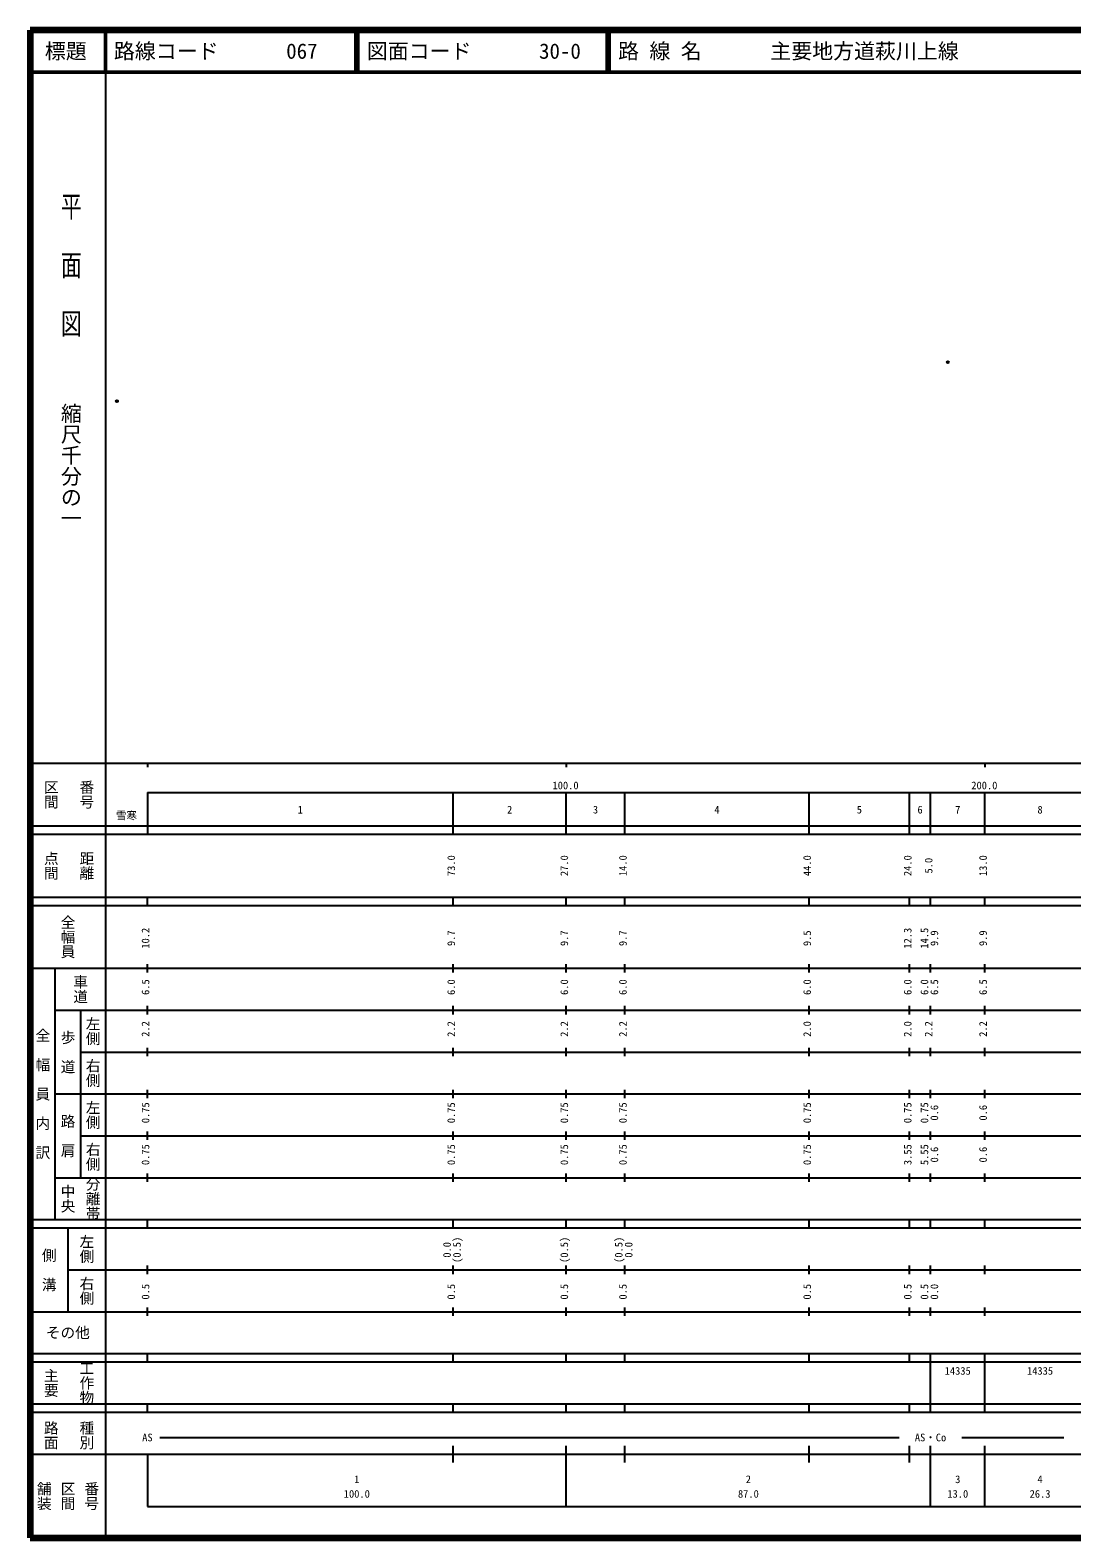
# Model space of a CAD drawing. Units: millimetres on the paper. Extents: x 40 to 680, y 20 to 380.
# Drawn here: x 40 to 288.7, y 20 to 380 of the extents above; entities that cross this region are included whole.
import ezdxf
from ezdxf.enums import TextEntityAlignment as Align

# ---------------------------------------------------------------- set-up
doc = ezdxf.new("R2010")
doc.units = ezdxf.units.MM
doc.header["$PDMODE"] = 32
doc.header["$PDSIZE"] = 0.5
doc.layers.add('M-OTRS', color=6, linetype='Continuous')
doc.layers.add('M-TTL-TXT', color=7, linetype='Continuous')
for name, color, linetype, lineweight in [('M-TTL', 2, 'Continuous', 140), ('M-TTL-BAND', 7, 'Continuous', 25), ('M-TTL-LINE', 7, 'Continuous', 50)]:
    doc.layers.add(name, color=color, linetype=linetype, lineweight=lineweight)
doc.styles.add('@ＭＳ ゴシック', font='')
doc.styles.add('ＭＳ ゴシック', font='')
doc.styles.get('@ＭＳ ゴシック').set_extended_font_data('@MS Gothic')
doc.styles.get('ＭＳ ゴシック').set_extended_font_data('MS Gothic')

msp = doc.modelspace()

# ---------------------------------------------------------------- linework, layer by layer
at = {"layer": 'M-OTRS'}
for p in [(259.148, 300.739), (60.726, 291.424)]:
    msp.add_point(p, dxfattribs=at)
at = {"layer": 'M-TTL'}
for p, q in [((40, 380), (40, 20)), ((680, 380), (40, 380)), ((40, 20), (680, 20))]:
    msp.add_line(p, q, dxfattribs=at)
at = {"layer": 'M-TTL-BAND'}
for p, q in [((58, 370), (58, 20)), ((40, 205), (579, 205)), ((68, 205), (68, 204)), ((168, 205), (168, 204)), ((268, 205), (268, 204)), ((68, 198), (579, 198)), ((68, 198), (68, 188)), ((141, 188), (141, 198)), ((168, 188), (168, 198)), ((182, 188), (182, 198)), ((226, 188), (226, 198)), ((250, 188), (250, 198)), ((255, 188), (255, 198)), ((268, 188), (268, 198)), ((40, 190), (579, 190)), ((40, 188), (579, 188)), ((40, 173), (579, 173)), ((68, 171), (68, 173)), ((141, 171), (141, 173)), ((168, 171), (168, 173)), ((182, 171), (182, 173)), ((226, 171), (226, 173)), ((250, 171), (250, 173)), ((255, 171), (255, 173)), ((268, 171), (268, 173)), ((40, 171), (579, 171)), ((40, 156), (579, 156)), ((46, 96), (46, 156)), ((68, 155), (68, 157)), ((141, 155), (141, 157)), ((168, 155), (168, 157)), ((182, 155), (182, 157)), ((226, 155), (226, 157)), ((250, 155), (250, 157)), ((255, 155), (255, 157)), ((268, 155), (268, 157)), ((46, 146), (579, 146)), ((52, 146), (52, 106)), ((68, 145), (68, 147)), ((141, 145), (141, 147)), ((168, 145), (168, 147)), ((182, 145), (182, 147)), ((226, 145), (226, 147)), ((250, 145), (250, 147)), ((255, 145), (255, 147)), ((268, 145), (268, 147)), ((68, 135), (68, 137)), ((141, 135), (141, 137)), ((168, 135), (168, 137)), ((182, 135), (182, 137)), ((226, 135), (226, 137)), ((250, 135), (250, 137)), ((255, 135), (255, 137)), ((268, 135), (268, 137)), ((52, 136), (579, 136)), ((46, 126), (579, 126)), ((68, 125), (68, 127)), ((141, 125), (141, 127)), ((168, 125), (168, 127)), ((182, 125), (182, 127)), ((226, 125), (226, 127)), ((250, 125), (250, 127)), ((255, 125), (255, 127)), ((268, 125), (268, 127)), ((52, 116), (579, 116)), ((68, 115), (68, 117)), ((141, 115), (141, 117)), ((168, 115), (168, 117)), ((182, 115), (182, 117)), ((226, 115), (226, 117)), ((250, 115), (250, 117)), ((255, 115), (255, 117)), ((268, 115), (268, 117)), ((46, 106), (579, 106)), ((68, 105), (68, 107)), ((141, 105), (141, 107)), ((168, 105), (168, 107)), ((182, 105), (182, 107)), ((226, 105), (226, 107)), ((250, 105), (250, 107)), ((255, 105), (255, 107)), ((268, 105), (268, 107)), ((40, 96), (579, 96)), ((40, 94), (579, 94)), ((49, 94), (49, 74)), ((68, 94), (68, 96)), ((141, 94), (141, 96)), ((168, 94), (168, 96)), ((182, 94), (182, 96)), ((226, 94), (226, 96)), ((250, 94), (250, 96)), ((255, 94), (255, 96)), ((268, 94), (268, 96)), ((49, 84), (579, 84)), ((68, 83), (68, 85)), ((141, 83), (141, 85)), ((168, 83), (168, 85)), ((182, 83), (182, 85)), ((226, 83), (226, 85)), ((250, 83), (250, 85)), ((255, 83), (255, 85)), ((268, 83), (268, 85)), ((40, 74), (579, 74)), ((68, 73), (68, 75)), ((141, 73), (141, 75)), ((168, 73), (168, 75)), ((182, 73), (182, 75)), ((226, 73), (226, 75)), ((250, 73), (250, 75)), ((255, 73), (255, 75)), ((268, 73), (268, 75)), ((40, 64), (579, 64)), ((40, 62), (579, 62)), ((68, 62), (68, 64)), ((141, 62), (141, 64)), ((168, 62), (168, 64)), ((182, 62), (182, 64)), ((226, 62), (226, 64)), ((250, 62), (250, 64)), ((255, 62), (255, 64)), ((255, 52), (255, 62)), ((268, 62), (268, 64)), ((268, 52), (268, 62)), ((268, 52), (268, 62)), ((40, 52), (579, 52)), ((68, 50), (68, 52)), ((141, 50), (141, 52)), ((168, 50), (168, 52)), ((182, 50), (182, 52)), ((226, 50), (226, 52)), ((250, 50), (250, 52)), ((255, 50), (255, 52)), ((268, 50), (268, 52)), ((40, 50), (579, 50)), ((71, 44), (247.5, 44)), ((262.5, 44), (286.8, 44)), ((40, 40), (579, 40)), ((68, 40), (68, 27.5)), ((141, 38), (141, 42)), ((168, 27.5), (168, 42)), ((182, 38), (182, 42)), ((226, 38), (226, 42)), ((250, 38), (250, 42)), ((255, 27.5), (255, 42)), ((268, 27.5), (268, 42)), ((68, 27.5), (579, 27.5))]:
    msp.add_line(p, q, dxfattribs=at)
at = {"layer": 'M-TTL-LINE'}
for p, q in [((58, 380), (58, 370)), ((117.75, 380), (117.75, 370)), ((118.25, 380), (118.25, 370)), ((177.75, 380), (177.75, 370)), ((178.25, 380), (178.25, 370)), ((40, 370), (680, 370))]:
    msp.add_line(p, q, dxfattribs=at)

# ---------------------------------------------------------------- texts
at = {"layer": 'M-TTL-BAND', "style": '@ＭＳ ゴシック', "width": 1.4}
msp.add_text('平  面  図', height=3.666, rotation=270, dxfattribs=at).set_placement((49.777, 306.475), align=Align.MIDDLE_RIGHT)
at = {"layer": 'M-TTL-BAND', "style": '@ＭＳ ゴシック'}
msp.add_text('縮尺千分の一', height=3.666, rotation=270, dxfattribs=at).set_placement((49.777, 261.03), align=Align.MIDDLE_RIGHT)
for s, p in [('区間', (45, 197.5)), ('番号', (53.5, 197.5)), ('点間', (45, 180.5)), ('距離', (53.5, 180.5)), ('全幅員', (49, 163.5)), ('車道', (52, 151)), ('左側', (55, 141)), ('全\u3000幅\u3000員\u3000内\u3000訳', (43, 126)), ('歩\u3000道', (49, 136)), ('右側', (55, 131)), ('左側', (55, 121)), ('路\u3000肩', (49, 116)), ('右側', (55, 111)), ('分離帯', (55, 101)), ('中央', (49, 101)), ('左側', (53.5, 89)), ('側\u3000溝', (44.5, 84)), ('右側', (53.5, 79)), ('工作物', (53.5, 57)), ('主要', (45, 57)), ('路面', (45, 44.5)), ('種別', (53.5, 44.5)), ('舗装', (43.333, 30)), ('区間', (49, 30)), ('番号', (54.667, 30))]:
    msp.add_text(s, height=2.566, rotation=270, dxfattribs=at).set_placement(p, align=Align.MIDDLE_CENTER)
at = {"layer": 'M-TTL-BAND', "style": 'ＭＳ ゴシック'}
for s, p in [('100.0', (167.844, 198.195)), ('200.0', (267.844, 198.195)), ('1', (104.5, 192.405)), ('2', (154.5, 192.405)), ('3', (175, 192.405)), ('4', (204, 192.405)), ('5', (238, 192.405)), ('6', (252.5, 192.405)), ('7', (261.5, 192.405)), ('8', (281.15, 192.405)), ('AS', (68, 42.5)), ('AS・Co', (255, 42.5)), ('1', (118, 32.523)), ('2', (211.5, 32.523)), ('3', (261.5, 32.523)), ('4', (281.15, 32.523)), ('100.0', (118, 29.033)), ('87.0', (211.5, 29.033)), ('13.0', (261.5, 29.033)), ('26.3', (281.15, 29.033))]:
    msp.add_text(s, height=1.833, dxfattribs=at).set_placement(p, align=Align.BOTTOM_CENTER)
msp.add_text('雪寒', height=1.833, dxfattribs=at).set_placement((65.5, 191), align=Align.BOTTOM_RIGHT)
for s, p in [('73.0', (142, 180.5)), ('27.0', (169, 180.5)), ('14.0', (183, 180.5)), ('44.0', (227, 180.5)), ('24.0', (251, 180.5)), ('5.0', (256, 180.5)), ('13.0', (269, 180.5)), ('10.2', (69, 163.174)), ('9.7', (142, 163.174)), ('9.7', (169, 163.174)), ('9.7', (183, 163.174)), ('9.5', (227, 163.174)), ('12.3', (251, 163.174)), ('14.5', (255, 163.174)), ('9.9', (257.37, 163.174)), ('9.9', (269, 163.174)), ('6.5', (69, 151.5)), ('6.0', (142, 151.5)), ('6.0', (169, 151.5)), ('6.0', (183, 151.5)), ('6.0', (227, 151.5)), ('6.0', (251, 151.5)), ('6.0', (255, 151.5)), ('6.5', (257.37, 151.5)), ('6.5', (269, 151.5)), ('2.2', (69, 141.5)), ('2.2', (142, 141.5)), ('2.2', (169, 141.5)), ('2.2', (183, 141.5)), ('2.0', (227, 141.5)), ('2.0', (251, 141.5)), ('2.2', (256, 141.5)), ('2.2', (269, 141.5)), ('0.75', (69, 121.5)), ('0.75', (142, 121.5)), ('0.75', (169, 121.5)), ('0.75', (183, 121.5)), ('0.75', (227, 121.5)), ('0.75', (251, 121.5)), ('0.75', (255, 121.5)), ('0.6', (257.37, 121.5)), ('0.6', (269, 121.5)), ('0.75', (69, 111.5)), ('0.75', (142, 111.5)), ('0.75', (169, 111.5)), ('0.75', (183, 111.5)), ('0.75', (227, 111.5)), ('3.55', (251, 111.5)), ('5.55', (255, 111.5)), ('0.6', (257.37, 111.5)), ('0.6', (269, 111.5)), ('0.0', (141, 88.764)), ('(0.5)', (143.37, 88.764)), ('(0.5)', (169, 88.764)), ('(0.5)', (182, 88.764)), ('0.0', (184.37, 88.764)), ('0.5', (69, 78.764)), ('0.5', (142, 78.764)), ('0.5', (169, 78.764)), ('0.5', (183, 78.764)), ('0.5', (227, 78.764)), ('0.5', (251, 78.764)), ('0.5', (255, 78.764)), ('0.0', (257.37, 78.764))]:
    msp.add_text(s, height=1.833, rotation=90, dxfattribs=at).set_placement(p, align=Align.BOTTOM_CENTER)
msp.add_text('その他', height=2.566, dxfattribs=at).set_placement((49, 69), align=Align.MIDDLE_CENTER)
for p in [(258.375, 58.405), (278.025, 58.405)]:
    msp.add_text('14335', height=1.833, dxfattribs=at).set_placement(p, align=Align.BOTTOM_LEFT)
at = {"layer": 'M-TTL-TXT', "style": 'ＭＳ ゴシック'}
msp.add_text('標題', height=3.666, dxfattribs=at).set_placement((48.5, 375), align=Align.MIDDLE_CENTER)
for s, p in [('路線コード', (60, 375)), ('067', (101.142, 375)), ('図面コード', (120.38, 375)), ('30-0', (161.521, 375)), ('路 線 名', (180.38, 375)), ('主要地方道萩川上線', (216.734, 375))]:
    msp.add_text(s, height=3.666, dxfattribs=at).set_placement(p, align=Align.MIDDLE_LEFT)

doc.saveas('drawing.dxf')
